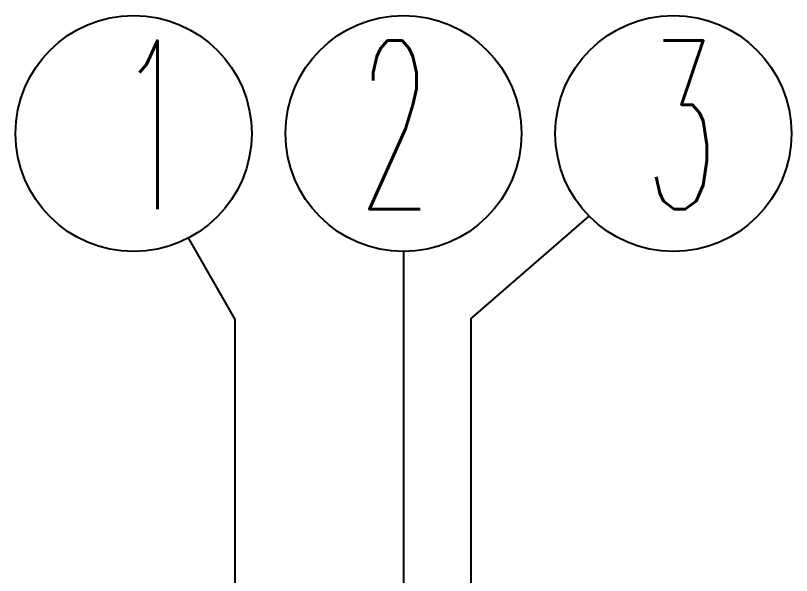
# Model space of a CAD drawing. Extents: x 78 to 306, y -397 to 18.
# Drawn here: x 279.17214 to 279.21814, y -396.31478 to -396.28156 of the extents above; entities that cross this region are included whole.
import ezdxf

# ---------------------------------------------------------------- set-up
doc = ezdxf.new("R2010")
doc.units = 0
doc.header["$LTSCALE"] = 0.5
doc.header["$MEASUREMENT"] = 0
doc.linetypes.add('DASHDOT2', pattern=[0.5, 0.25, -0.125, 0, -0.125])
for name, color, linetype in [('AKS', 5, 'DASHDOT2'), ('KOLON', 4, 'CONTINUOUS'), ('TEFRIS', 11, 'CONTINUOUS')]:
    doc.layers.add(name, color=color, linetype=linetype)
doc.styles.add('OLCU', font='romans.shx', dxfattribs={"width": 0.6, "height": 0.125})

msp = doc.modelspace()

# ---------------------------------------------------------------- linework, layer by layer
at = {"layer": 'AKS'}
for p, q in [((279.199144, -396.29956), (279.206151, -396.293466)), ((279.185144, -396.29956), (279.182399, -396.294757)), ((279.195144, -396.29556), (279.195144, -396.94956)), ((279.185144, -396.29956), (279.185144, -396.94956)), ((279.199144, -396.29956), (279.199144, -396.94956))]:
    msp.add_line(p, q, dxfattribs=at)
at = {"layer": 'TEFRIS'}
for centre in [(279.179144, -396.28856), (279.195144, -396.28856), (279.211144, -396.28856)]:
    msp.add_circle(centre, 0.007, dxfattribs=at)

# ---------------------------------------------------------------- texts
at = {"layer": 'KOLON', "style": 'OLCU', "width": 0.5}
for s, p in [('1', (279.1782, -396.293044)), ('2', (279.192485, -396.293044)), ('3', (279.209485, -396.293044))]:
    msp.add_text(s, height=0.01, dxfattribs=at).set_placement(p)

doc.saveas('drawing.dxf')
